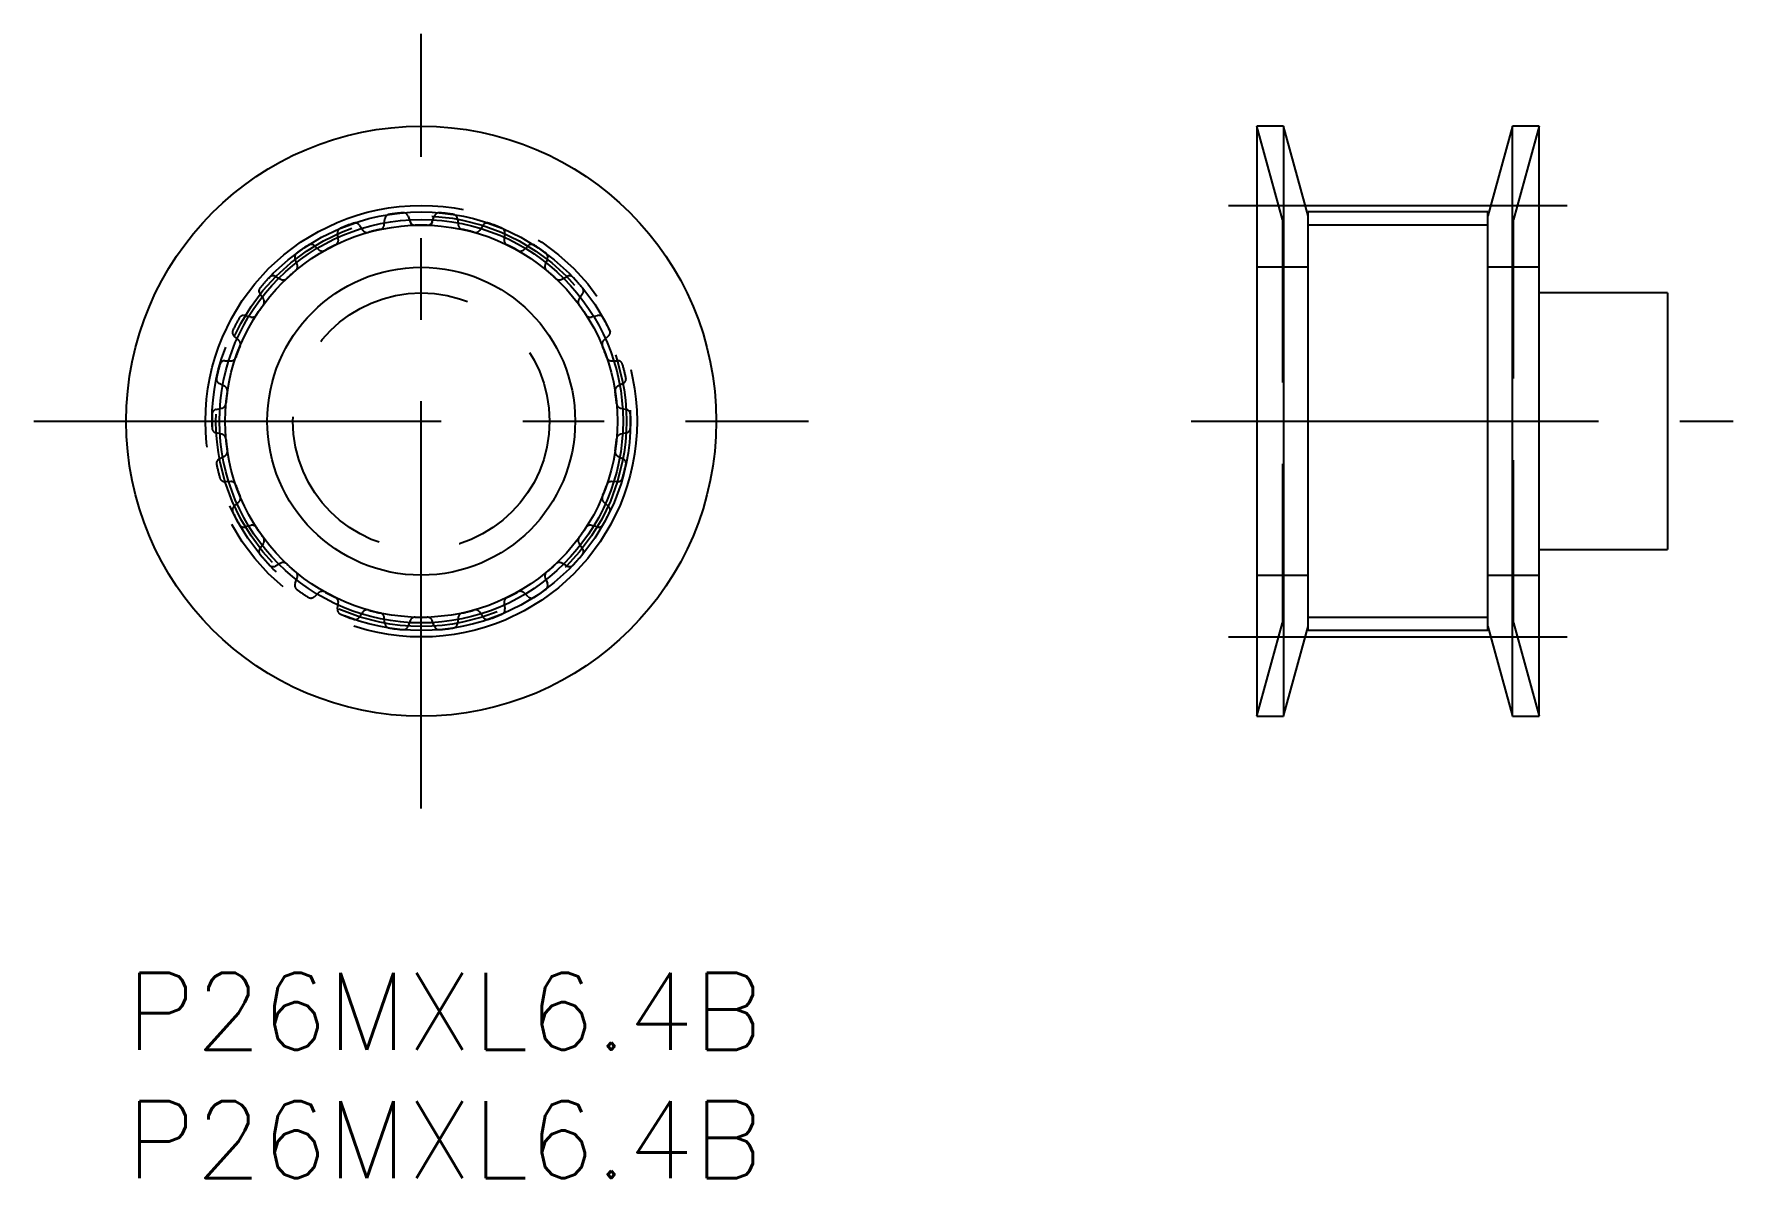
# Model space of a CAD drawing. Extents: x -3.6 to 62.6, y -8 to 36.6.
import ezdxf

# ---------------------------------------------------------------- set-up
doc = ezdxf.new("R2010")
doc.units = 0
doc.header["$LTSCALE"] = 0.5
for name, pattern in [('CENTER', [50.8, 31.75, -6.35, 6.35, -6.35]), ('DASHED', [19.05, 12.7, -6.35]), ('PHANTOM', [63.5, 31.75, -6.35, 6.35, -6.35, 6.35, -6.35])]:
    doc.linetypes.add(name, pattern=pattern)
for name, color, linetype in [('MSM_CENTER', 1, 'CENTER'), ('MSM_CONTINUOUS', 7, 'CONTINUOUS'), ('MSM_DASHED', 4, 'DASHED'), ('MSM_IMAGINARY', 6, 'PHANTOM'), ('MSM_NARROW', 5, 'CONTINUOUS'), ('MSM_PART_NUMBER', 7, 'CONTINUOUS')]:
    doc.layers.add(name, color=color, linetype=linetype)
doc.styles.get("Standard").update_dxf_attribs({"font": 'txt.shx', "height": 3, "bigfont": 'bigfont.shx'})

msp = doc.modelspace()

# ---------------------------------------------------------------- linework, layer by layer
at = {"layer": 'MSM_CENTER'}
for p, q in [((11.5, 6.406), (11.5, 36.594)), ((42.969, 29.91), (56.169, 29.91)), ((-3.594, 21.5), (26.594, 21.5)), ((41.509, 21.5), (62.629, 21.5)), ((42.969, 13.09), (56.169, 13.09))]:
    msp.add_line(p, q, dxfattribs=at)
msp.add_circle((11.5, 21.5), 8.41, dxfattribs=at)
at = {"layer": 'MSM_CONTINUOUS'}
for p, q in [((45.106, 33), (44.069, 33)), ((44.069, 33), (44.069, 10)), ((46.069, 29.5), (45.106, 33)), ((45.106, 33), (45.106, 10)), ((54.032, 33), (53.069, 29.5)), ((55.069, 33), (54.032, 33)), ((54.032, 10), (54.032, 33)), ((55.069, 10), (55.069, 33)), ((53.069, 29.655), (46.069, 29.655)), ((46.069, 13.345), (46.069, 29.655)), ((53.069, 13.345), (53.069, 29.655)), ((60.069, 26.5), (55.069, 26.5)), ((60.069, 26.5), (60.069, 16.5)), ((55.069, 16.5), (60.069, 16.5)), ((45.106, 10), (46.069, 13.5)), ((53.069, 13.345), (46.069, 13.345)), ((53.069, 13.5), (54.032, 10)), ((44.069, 10), (45.106, 10)), ((54.032, 10), (55.069, 10))]:
    msp.add_line(p, q, dxfattribs=at)
for radius in [11.5, 7.865, 6]:
    msp.add_circle((11.5, 21.5), radius, dxfattribs=at)
at = {"layer": 'MSM_DASHED'}
for p, q in [((45.069, 29.365), (44.069, 33)), ((55.069, 33), (54.069, 29.365)), ((9.092, 29.138), (9.222, 28.944)), ((10.057, 29.15), (10.082, 29.383)), ((10.99, 29.493), (11.07, 29.273)), ((11.93, 29.273), (12.01, 29.493)), ((12.918, 29.383), (12.943, 29.15)), ((13.778, 28.944), (13.908, 29.138)), ((45.069, 29.365), (45.069, 13.635)), ((54.069, 13.635), (54.069, 29.365)), ((8.268, 28.582), (8.237, 28.814)), ((14.763, 28.814), (14.732, 28.582)), ((6.667, 27.603), (6.582, 27.821)), ((7.334, 28.34), (7.507, 28.183)), ((15.493, 28.183), (15.666, 28.34)), ((16.418, 27.821), (16.333, 27.603)), ((46.069, 27.5), (44.069, 27.5)), ((55.069, 27.5), (53.069, 27.5)), ((5.818, 27.144), (6.024, 27.033)), ((16.976, 27.033), (17.182, 27.144)), ((5.347, 26.269), (5.212, 26.46)), ((17.788, 26.46), (17.653, 26.269)), ((4.632, 25.621), (4.859, 25.562)), ((18.141, 25.562), (18.368, 25.621)), ((4.385, 24.658), (4.208, 24.811)), ((18.792, 24.811), (18.615, 24.658)), ((3.846, 23.857), (4.08, 23.854)), ((18.92, 23.854), (19.154, 23.857)), ((3.836, 22.864), (3.627, 22.97)), ((19.373, 22.97), (19.164, 22.864)), ((3.504, 21.957), (3.732, 22.01)), ((19.268, 22.01), (19.496, 21.957)), ((3.732, 20.99), (3.504, 21.043)), ((19.496, 21.043), (19.268, 20.99)), ((3.627, 20.03), (3.836, 20.136)), ((19.164, 20.136), (19.373, 20.03)), ((4.08, 19.146), (3.846, 19.143)), ((19.154, 19.143), (18.92, 19.146)), ((4.208, 18.189), (4.385, 18.342)), ((18.615, 18.342), (18.792, 18.189)), ((4.859, 17.438), (4.632, 17.379)), ((18.368, 17.379), (18.141, 17.438)), ((5.212, 16.54), (5.347, 16.731)), ((17.653, 16.731), (17.788, 16.54)), ((6.024, 15.967), (5.818, 15.856)), ((17.182, 15.856), (16.976, 15.967)), ((6.582, 15.179), (6.667, 15.397)), ((16.333, 15.397), (16.418, 15.179)), ((44.069, 15.5), (46.069, 15.5)), ((53.069, 15.5), (55.069, 15.5)), ((7.507, 14.817), (7.334, 14.66)), ((15.666, 14.66), (15.493, 14.817)), ((8.237, 14.186), (8.268, 14.418)), ((9.222, 14.056), (9.092, 13.862)), ((13.908, 13.862), (13.778, 14.056)), ((14.732, 14.418), (14.763, 14.186)), ((10.082, 13.617), (10.057, 13.85)), ((11.07, 13.727), (10.99, 13.507)), ((12.01, 13.507), (11.93, 13.727)), ((12.943, 13.85), (12.918, 13.617)), ((44.069, 10), (45.069, 13.635)), ((54.069, 13.635), (55.069, 10))]:
    msp.add_line(p, q, dxfattribs=at)
for radius in [8, 5]:
    msp.add_circle((11.5, 21.5), radius, dxfattribs=at)
for centre, radius, start, end in [((11.5, 21.5), 8.155, 108.87953, 112.65893), ((8.926, 29.027), 0.2, 33.84615, 108.87953), ((9.858, 29.171), 0.2, 282.07812, 353.84615), ((10.281, 29.361), 0.2, 98.81278, 173.84615), ((11.5, 21.5), 8.155, 95.03338, 98.81278), ((10.802, 29.424), 0.2, 20, 95.03338), ((11.258, 29.341), 0.2, 200, 271.768), ((11.5, 21.5), 7.645, 88.232, 91.768), ((11.742, 29.341), 0.2, 268.232, 340), ((12.198, 29.424), 0.2, 84.96662, 160), ((11.5, 21.5), 8.155, 81.18722, 84.96662), ((12.719, 29.361), 0.2, 6.15385, 81.18722), ((13.142, 29.171), 0.2, 186.15385, 257.92185), ((14.074, 29.027), 0.2, 71.12046, 146.15385), ((11.5, 21.5), 8.155, 67.34107, 71.12047), ((8.07, 28.556), 0.2, 295.92427, 7.69231), ((8.435, 28.841), 0.2, 112.65893, 187.69231), ((9.388, 29.055), 0.2, 213.84615, 285.61416), ((11.5, 21.5), 7.645, 102.07815, 105.61416), ((11.5, 21.5), 7.645, 74.38584, 77.92185), ((13.612, 29.055), 0.2, 254.38588, 326.15385), ((14.565, 28.841), 0.2, 352.30769, 67.34107), ((14.93, 28.556), 0.2, 172.30769, 244.0757), ((6.768, 27.894), 0.2, 126.50508, 201.53846), ((11.5, 21.5), 8.155, 122.72569, 126.50508), ((7.199, 28.192), 0.2, 47.69231, 122.72569), ((7.642, 28.331), 0.2, 227.69231, 299.46031), ((11.5, 21.5), 7.645, 115.9243, 119.46031), ((11.5, 21.5), 7.645, 60.53969, 64.0757), ((15.358, 28.331), 0.2, 240.53972, 312.30769), ((15.801, 28.192), 0.2, 57.27432, 132.30769), ((11.5, 21.5), 8.155, 53.49492, 57.27431), ((16.232, 27.894), 0.2, 338.46154, 53.49492), ((5.723, 26.969), 0.2, 61.53846, 136.57184), ((11.5, 21.5), 7.645, 129.77046, 133.30647), ((6.481, 27.53), 0.2, 309.77042, 21.53846), ((16.519, 27.53), 0.2, 158.46154, 230.22954), ((11.5, 21.5), 7.645, 46.69353, 50.22954), ((17.277, 26.969), 0.2, 43.42816, 118.46154), ((5.375, 26.576), 0.2, 140.35124, 215.38462), ((11.5, 21.5), 8.155, 136.57184, 140.35124), ((6.119, 27.209), 0.2, 241.53846, 313.30647), ((16.881, 27.209), 0.2, 226.69357, 298.46154), ((11.5, 21.5), 8.155, 39.64876, 43.42816), ((17.625, 26.576), 0.2, 324.61538, 39.64876), ((11.5, 21.5), 7.645, 143.61661, 147.15262), ((5.184, 26.154), 0.2, 323.61664, 35.38462), ((17.816, 26.154), 0.2, 144.61538, 216.38339), ((11.5, 21.5), 7.645, 32.84738, 36.38339), ((11.5, 21.5), 8.155, 150.41799, 154.19739), ((4.582, 25.427), 0.2, 75.38462, 150.41799), ((4.909, 25.755), 0.2, 255.38462, 327.15262), ((18.091, 25.755), 0.2, 212.84738, 284.61538), ((18.418, 25.427), 0.2, 29.58201, 104.61538), ((11.5, 21.5), 8.155, 25.80261, 29.58201), ((4.338, 24.963), 0.2, 154.19739, 229.23077), ((4.254, 24.507), 0.2, 337.46273, 49.23077), ((18.746, 24.507), 0.2, 130.76923, 202.53724), ((18.662, 24.963), 0.2, 310.76923, 25.80261), ((3.843, 23.657), 0.2, 89.23077, 164.26415), ((4.082, 24.054), 0.2, 269.23077, 340.99877), ((11.5, 21.5), 7.645, 157.46277, 160.99877), ((11.5, 21.5), 7.645, 19.00123, 22.53724), ((18.918, 24.054), 0.2, 199.00126, 270.76923), ((19.157, 23.657), 0.2, 15.73585, 90.76923), ((3.718, 23.148), 0.2, 168.04354, 243.07692), ((11.5, 21.5), 8.155, 164.26415, 168.04354), ((11.5, 21.5), 8.155, 11.95646, 15.73585), ((19.282, 23.148), 0.2, 296.92308, 11.95646), ((3.745, 22.685), 0.2, 351.30892, 63.07692), ((11.5, 21.5), 7.645, 171.30892, 174.84493), ((19.255, 22.685), 0.2, 116.92308, 188.69108), ((11.5, 21.5), 7.645, 5.15507, 8.69108), ((3.549, 21.762), 0.2, 103.07692, 178.1103), ((3.687, 22.205), 0.2, 283.07692, 354.84493), ((19.313, 22.205), 0.2, 185.15511, 256.92308), ((19.451, 21.762), 0.2, 1.8897, 76.92308), ((11.5, 21.5), 8.155, 178.1103, 181.8897), ((3.549, 21.238), 0.2, 181.8897, 256.92308), ((19.451, 21.238), 0.2, 283.07692, 358.1103), ((11.5, 21.5), 8.155, 358.1103, 1.8897), ((3.687, 20.795), 0.2, 5.15504, 76.92308), ((11.5, 21.5), 7.645, 185.15507, 188.69108), ((11.5, 21.5), 7.645, 351.30892, 354.84493), ((19.313, 20.795), 0.2, 103.07692, 174.84493), ((3.718, 19.852), 0.2, 116.92308, 191.95646), ((3.745, 20.315), 0.2, 296.92308, 8.69108), ((19.255, 20.315), 0.2, 171.30892, 243.07692), ((19.282, 19.852), 0.2, 348.04354, 63.07692), ((11.5, 21.5), 8.155, 191.95646, 195.73585), ((3.843, 19.343), 0.2, 195.73585, 270.76923), ((19.157, 19.343), 0.2, 269.23077, 344.26415), ((11.5, 21.5), 8.155, 344.26415, 348.04354), ((4.082, 18.946), 0.2, 19.00126, 90.76923), ((11.5, 21.5), 7.645, 199.00123, 202.53724), ((4.254, 18.493), 0.2, 310.76923, 22.53724), ((18.746, 18.493), 0.2, 157.46276, 229.23077), ((11.5, 21.5), 7.645, 337.46276, 340.99877), ((18.918, 18.946), 0.2, 89.23077, 160.99877), ((4.338, 18.037), 0.2, 130.76923, 205.80261), ((11.5, 21.5), 8.155, 205.80261, 209.58201), ((11.5, 21.5), 8.155, 330.41799, 334.19739), ((18.662, 18.037), 0.2, 334.19739, 49.23077), ((4.582, 17.573), 0.2, 209.58201, 284.61538), ((4.909, 17.245), 0.2, 32.84741, 104.61538), ((11.5, 21.5), 7.645, 212.84738, 216.38339), ((11.5, 21.5), 7.645, 323.61661, 327.15262), ((18.091, 17.245), 0.2, 75.38462, 147.15262), ((18.418, 17.573), 0.2, 255.38462, 330.41799), ((5.184, 16.846), 0.2, 324.61538, 36.38339), ((17.816, 16.846), 0.2, 143.61661, 215.38462), ((5.375, 16.424), 0.2, 144.61538, 219.64876), ((11.5, 21.5), 8.155, 219.64876, 223.42816), ((5.723, 16.031), 0.2, 223.42816, 298.46154), ((6.119, 15.791), 0.2, 46.69353, 118.46154), ((11.5, 21.5), 7.645, 226.69353, 230.22954), ((11.5, 21.5), 7.645, 309.77046, 313.30647), ((16.881, 15.791), 0.2, 61.53846, 133.30647), ((17.277, 16.031), 0.2, 241.53846, 316.57184), ((11.5, 21.5), 8.155, 316.57184, 320.35124), ((17.625, 16.424), 0.2, 320.35124, 35.38462), ((6.481, 15.47), 0.2, 338.46154, 50.22954), ((16.519, 15.47), 0.2, 129.77046, 201.53846), ((6.768, 15.106), 0.2, 158.46154, 233.49492), ((11.5, 21.5), 8.155, 233.49492, 237.27431), ((7.199, 14.808), 0.2, 237.27431, 312.30769), ((7.642, 14.669), 0.2, 60.53969, 132.30769), ((11.5, 21.5), 7.645, 240.53969, 244.0757), ((8.07, 14.444), 0.2, 352.30769, 64.0757), ((14.93, 14.444), 0.2, 115.92434, 187.69231), ((11.5, 21.5), 7.645, 295.9243, 299.46031), ((15.358, 14.669), 0.2, 47.69231, 119.46031), ((15.801, 14.808), 0.2, 227.69231, 302.72569), ((11.5, 21.5), 8.155, 302.72569, 306.50508), ((16.232, 15.106), 0.2, 306.50508, 21.53846), ((8.435, 14.159), 0.2, 172.30769, 247.34107), ((11.5, 21.5), 8.155, 247.34107, 251.12047), ((9.388, 13.945), 0.2, 74.38584, 146.15385), ((11.5, 21.5), 7.645, 254.38584, 257.92185), ((9.858, 13.829), 0.2, 6.15385, 77.92185), ((13.142, 13.829), 0.2, 102.07818, 173.84615), ((11.5, 21.5), 7.645, 282.07815, 285.61416), ((13.612, 13.945), 0.2, 33.84615, 105.61416), ((11.5, 21.5), 8.155, 288.87953, 292.65893), ((14.565, 14.159), 0.2, 292.65893, 7.69231), ((8.926, 13.973), 0.2, 251.12047, 326.15385), ((10.281, 13.639), 0.2, 186.15385, 261.18722), ((11.5, 21.5), 8.155, 261.18722, 264.96662), ((10.802, 13.576), 0.2, 264.96662, 340), ((11.258, 13.659), 0.2, 88.23203, 160), ((11.5, 21.5), 7.645, 268.23199, 271.768), ((11.742, 13.659), 0.2, 20, 91.768), ((12.198, 13.576), 0.2, 200, 275.03338), ((11.5, 21.5), 8.155, 275.03338, 278.81278), ((12.719, 13.639), 0.2, 278.81278, 353.84615), ((14.074, 13.973), 0.2, 213.84615, 288.87953)]:
    msp.add_arc(centre, radius, start, end, dxfattribs=at)
at = {"layer": 'MSM_IMAGINARY'}
msp.add_circle((11.5, 21.5), 8.155, dxfattribs=at)
at = {"layer": 'MSM_NARROW'}
for p, q in [((11.07, 29.273), (11.12, 29.136)), ((11.93, 29.273), (11.88, 29.136)), ((53.069, 29.145), (46.069, 29.145)), ((53.069, 13.855), (46.069, 13.855))]:
    msp.add_line(p, q, dxfattribs=at)
msp.add_circle((11.5, 21.5), 7.645, dxfattribs=at)

# ---------------------------------------------------------------- texts
at = {"layer": 'MSM_PART_NUMBER'}
for p in [(0, -3), (0, -8)]:
    msp.add_text('P26MXL6.4B', height=3, dxfattribs=at).set_placement(p)

doc.saveas('drawing.dxf')
